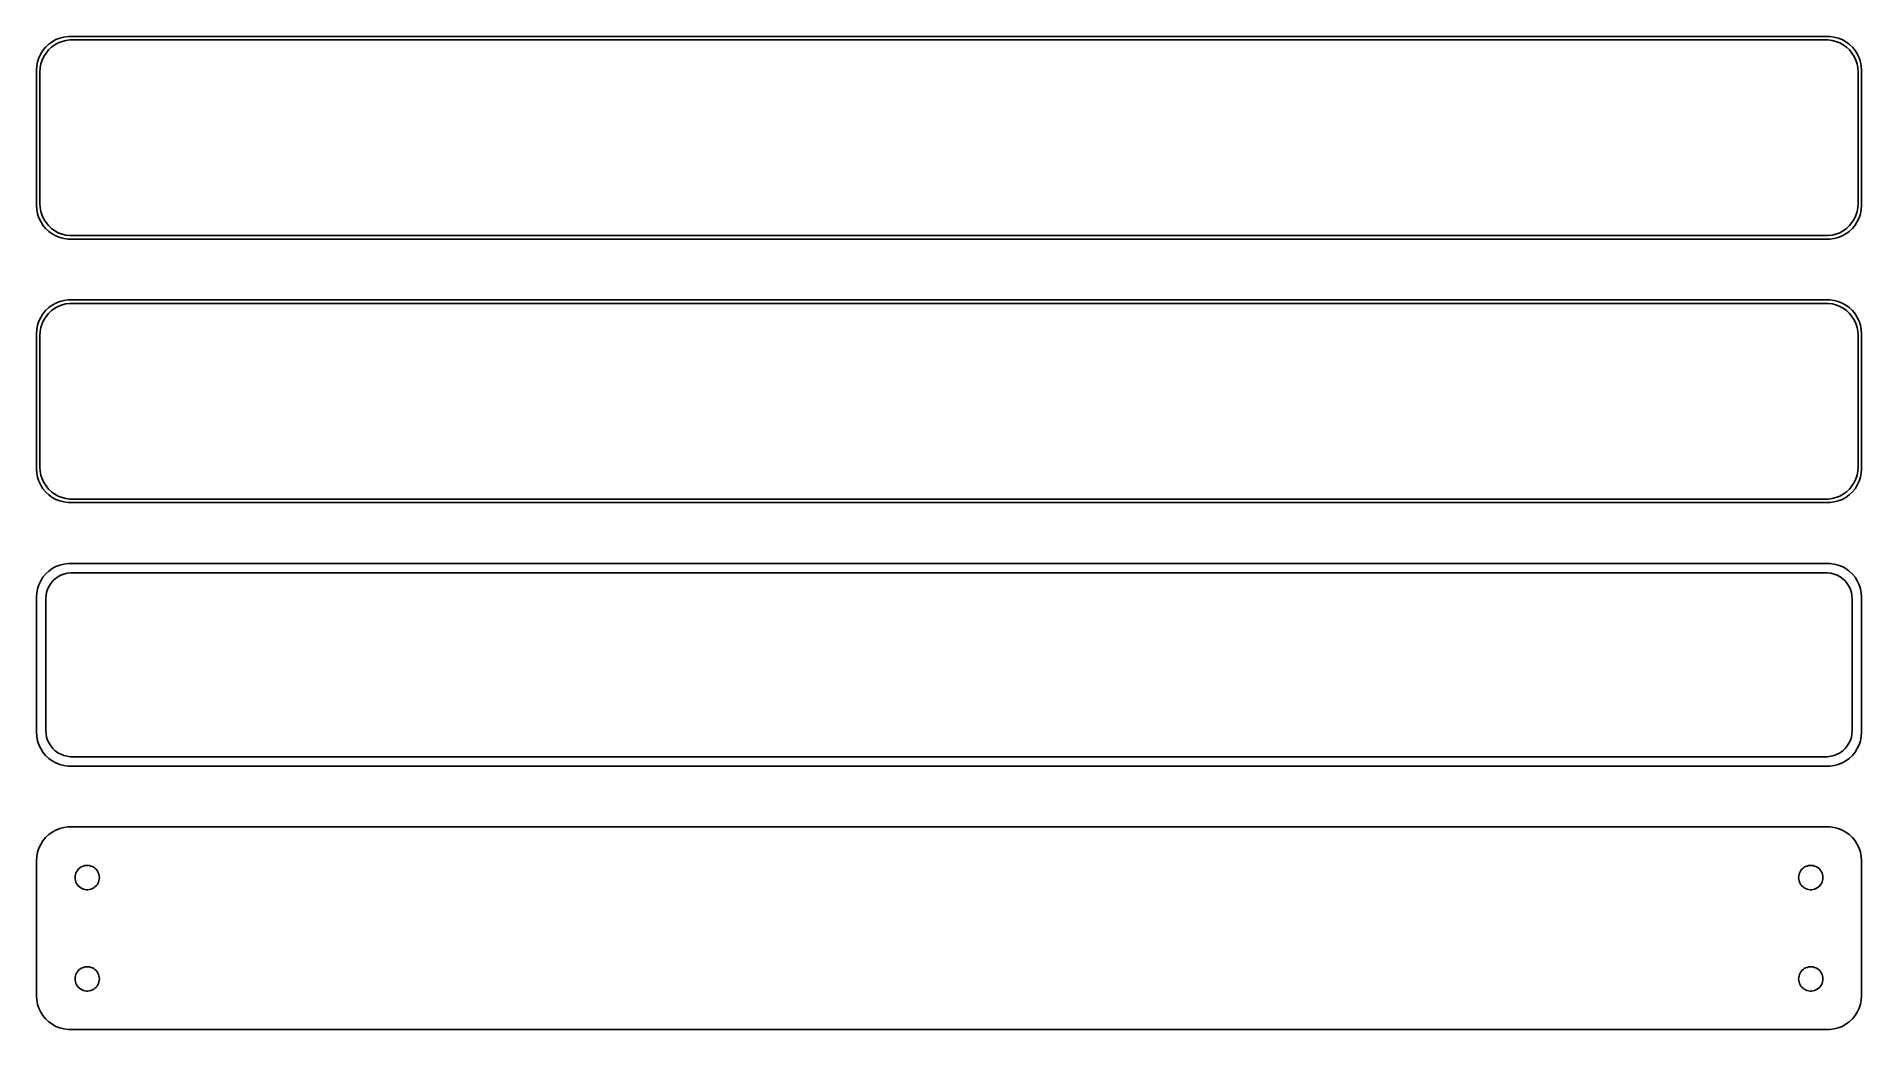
# Model space of a CAD drawing. Header units: metres. Extents: x -135 to 135, y 102 to 249.
import ezdxf

# ---------------------------------------------------------------- set-up
doc = ezdxf.new("R2010")
doc.units = ezdxf.units.M

msp = doc.modelspace()

# ---------------------------------------------------------------- linework, layer by layer
for p, q in [((-132.129, 248.524), (-132.679, 248.222)), ((-131.545, 248.755), (-132.129, 248.524)), ((-130.937, 248.911), (-131.545, 248.755)), ((-131.218, 248.268), (-130.64, 248.416)), ((-130.314, 248.99), (-130.937, 248.911)), ((-130.64, 248.416), (-130.048, 248.491)), ((130.314, 248.99), (-130.314, 248.99)), ((-130.048, 248.491), (130.048, 248.491)), ((130.048, 248.491), (130.64, 248.416)), ((130.937, 248.911), (130.314, 248.99)), ((130.64, 248.416), (131.218, 248.268)), ((131.545, 248.755), (130.937, 248.911)), ((132.129, 248.524), (131.545, 248.755)), ((132.679, 248.222), (132.129, 248.524)), ((-134.649, 245.841), (-134.843, 245.243)), ((-134.382, 246.409), (-134.649, 245.841)), ((-134.045, 246.939), (-134.382, 246.409)), ((-134.166, 245.499), (-133.912, 246.038)), ((-133.645, 247.423), (-134.045, 246.939)), ((-133.912, 246.038), (-133.593, 246.542)), ((-133.187, 247.853), (-133.645, 247.423)), ((-133.593, 246.542), (-133.213, 247.002)), ((-133.213, 247.002), (-132.778, 247.41)), ((-132.679, 248.222), (-133.187, 247.853)), ((-132.778, 247.41), (-132.295, 247.761)), ((-132.295, 247.761), (-131.772, 248.048)), ((-131.772, 248.048), (-131.218, 248.268)), ((131.218, 248.268), (131.772, 248.048)), ((131.772, 248.048), (132.295, 247.761)), ((132.295, 247.761), (132.778, 247.41)), ((133.187, 247.853), (132.679, 248.222)), ((132.778, 247.41), (133.213, 247.002)), ((133.645, 247.423), (133.187, 247.853)), ((133.213, 247.002), (133.593, 246.542)), ((133.593, 246.542), (133.912, 246.038)), ((134.045, 246.939), (133.645, 247.423)), ((133.912, 246.038), (134.166, 245.499)), ((134.382, 246.409), (134.045, 246.939)), ((134.649, 245.841), (134.382, 246.409)), ((134.843, 245.243), (134.649, 245.841)), ((-134.961, 244.627), (-135, 244)), ((-135, 244), (-135, 224)), ((-134.843, 245.243), (-134.961, 244.627)), ((-134.5, 243.75), (-134.463, 244.345)), ((-134.5, 224.25), (-134.5, 243.75)), ((-134.463, 244.345), (-134.351, 244.931)), ((-134.351, 244.931), (-134.166, 245.499)), ((134.166, 245.499), (134.351, 244.931)), ((134.351, 244.931), (134.463, 244.345)), ((134.463, 244.345), (134.5, 243.75)), ((134.5, 243.75), (134.5, 224.25)), ((134.961, 244.627), (134.843, 245.243)), ((135, 244), (134.961, 244.627)), ((135, 224), (135, 244)), ((-134.463, 223.655), (-134.5, 224.25)), ((134.5, 224.25), (134.463, 223.655)), ((-135, 224), (-134.961, 223.373)), ((-134.961, 223.373), (-134.843, 222.757)), ((-134.843, 222.757), (-134.649, 222.159)), ((-134.649, 222.159), (-134.382, 221.591)), ((-134.351, 223.069), (-134.463, 223.655)), ((-134.382, 221.591), (-134.045, 221.061)), ((-134.166, 222.501), (-134.351, 223.069)), ((-133.912, 221.962), (-134.166, 222.501)), ((-133.593, 221.458), (-133.912, 221.962)), ((-133.213, 220.998), (-133.593, 221.458)), ((133.593, 221.458), (133.213, 220.998)), ((133.912, 221.962), (133.593, 221.458)), ((134.166, 222.501), (133.912, 221.962)), ((134.045, 221.061), (134.382, 221.591)), ((134.351, 223.069), (134.166, 222.501)), ((134.463, 223.655), (134.351, 223.069)), ((134.382, 221.591), (134.649, 222.159)), ((134.649, 222.159), (134.843, 222.757)), ((134.843, 222.757), (134.961, 223.373)), ((134.961, 223.373), (135, 224)), ((-134.045, 221.061), (-133.645, 220.577)), ((-133.645, 220.577), (-133.187, 220.147)), ((-132.778, 220.59), (-133.213, 220.998)), ((-133.187, 220.147), (-132.679, 219.778)), ((-132.295, 220.239), (-132.778, 220.59)), ((-132.679, 219.778), (-132.129, 219.476)), ((-131.772, 219.952), (-132.295, 220.239)), ((-132.129, 219.476), (-131.545, 219.245)), ((-131.218, 219.732), (-131.772, 219.952)), ((-131.545, 219.245), (-130.937, 219.089)), ((-130.64, 219.584), (-131.218, 219.732)), ((-130.937, 219.089), (-130.314, 219.01)), ((-130.048, 219.509), (-130.64, 219.584)), ((-130.314, 219.01), (130.314, 219.01)), ((130.048, 219.509), (-130.048, 219.509)), ((130.64, 219.584), (130.048, 219.509)), ((130.314, 219.01), (130.937, 219.089)), ((131.218, 219.732), (130.64, 219.584)), ((130.937, 219.089), (131.545, 219.245)), ((131.772, 219.952), (131.218, 219.732)), ((131.545, 219.245), (132.129, 219.476)), ((132.295, 220.239), (131.772, 219.952)), ((132.129, 219.476), (132.679, 219.778)), ((132.778, 220.59), (132.295, 220.239)), ((132.679, 219.778), (133.187, 220.147)), ((133.213, 220.998), (132.778, 220.59)), ((133.187, 220.147), (133.645, 220.577)), ((133.645, 220.577), (134.045, 221.061)), ((-134.045, 207.939), (-134.382, 207.409)), ((-133.645, 208.423), (-134.045, 207.939)), ((-133.187, 208.853), (-133.645, 208.423)), ((-133.593, 207.542), (-133.213, 208.002)), ((-133.213, 208.002), (-132.778, 208.41)), ((-132.679, 209.222), (-133.187, 208.853)), ((-132.778, 208.41), (-132.295, 208.761)), ((-132.129, 209.524), (-132.679, 209.222)), ((-132.295, 208.761), (-131.772, 209.048)), ((-131.545, 209.755), (-132.129, 209.524)), ((-131.772, 209.048), (-131.218, 209.268)), ((-130.937, 209.911), (-131.545, 209.755)), ((-131.218, 209.268), (-130.64, 209.416)), ((-130.314, 209.99), (-130.937, 209.911)), ((-130.64, 209.416), (-130.048, 209.491)), ((130.314, 209.99), (-130.314, 209.99)), ((-130.048, 209.491), (130.048, 209.491)), ((130.048, 209.491), (130.64, 209.416)), ((130.937, 209.911), (130.314, 209.99)), ((130.64, 209.416), (131.218, 209.268)), ((131.545, 209.755), (130.937, 209.911)), ((131.218, 209.268), (131.772, 209.048)), ((132.129, 209.524), (131.545, 209.755)), ((131.772, 209.048), (132.295, 208.761)), ((132.679, 209.222), (132.129, 209.524)), ((132.295, 208.761), (132.778, 208.41)), ((133.187, 208.853), (132.679, 209.222)), ((132.778, 208.41), (133.213, 208.002)), ((133.645, 208.423), (133.187, 208.853)), ((133.213, 208.002), (133.593, 207.542)), ((134.045, 207.939), (133.645, 208.423)), ((134.382, 207.409), (134.045, 207.939)), ((-134.961, 205.627), (-135, 205)), ((-134.843, 206.243), (-134.961, 205.627)), ((-134.649, 206.841), (-134.843, 206.243)), ((-134.382, 207.409), (-134.649, 206.841)), ((-134.5, 204.75), (-134.463, 205.345)), ((-134.463, 205.345), (-134.351, 205.931)), ((-134.351, 205.931), (-134.166, 206.499)), ((-134.166, 206.499), (-133.912, 207.038)), ((-133.912, 207.038), (-133.593, 207.542)), ((133.593, 207.542), (133.912, 207.038)), ((133.912, 207.038), (134.166, 206.499)), ((134.166, 206.499), (134.351, 205.931)), ((134.351, 205.931), (134.463, 205.345)), ((134.649, 206.841), (134.382, 207.409)), ((134.463, 205.345), (134.5, 204.75)), ((134.843, 206.243), (134.649, 206.841)), ((134.961, 205.627), (134.843, 206.243)), ((135, 205), (134.961, 205.627)), ((-135, 205), (-135, 185)), ((-134.5, 185.25), (-134.5, 204.75)), ((134.5, 204.75), (134.5, 185.25)), ((135, 185), (135, 205)), ((-135, 185), (-134.961, 184.373)), ((-134.961, 184.373), (-134.843, 183.757)), ((-134.843, 183.757), (-134.649, 183.159)), ((-134.463, 184.655), (-134.5, 185.25)), ((-134.351, 184.069), (-134.463, 184.655)), ((-134.166, 183.501), (-134.351, 184.069)), ((134.351, 184.069), (134.166, 183.501)), ((134.463, 184.655), (134.351, 184.069)), ((134.5, 185.25), (134.463, 184.655)), ((134.649, 183.159), (134.843, 183.757)), ((134.843, 183.757), (134.961, 184.373)), ((134.961, 184.373), (135, 185)), ((-134.649, 183.159), (-134.382, 182.591)), ((-134.382, 182.591), (-134.045, 182.061)), ((-133.912, 182.962), (-134.166, 183.501)), ((-134.045, 182.061), (-133.645, 181.577)), ((-133.593, 182.458), (-133.912, 182.962)), ((-133.645, 181.577), (-133.187, 181.147)), ((-133.213, 181.998), (-133.593, 182.458)), ((-132.778, 181.59), (-133.213, 181.998)), ((-133.187, 181.147), (-132.679, 180.778)), ((-132.295, 181.239), (-132.778, 181.59)), ((-131.772, 180.952), (-132.295, 181.239)), ((-131.218, 180.732), (-131.772, 180.952)), ((131.772, 180.952), (131.218, 180.732)), ((132.295, 181.239), (131.772, 180.952)), ((132.778, 181.59), (132.295, 181.239)), ((132.679, 180.778), (133.187, 181.147)), ((133.213, 181.998), (132.778, 181.59)), ((133.187, 181.147), (133.645, 181.577)), ((133.593, 182.458), (133.213, 181.998)), ((133.912, 182.962), (133.593, 182.458)), ((133.645, 181.577), (134.045, 182.061)), ((134.166, 183.501), (133.912, 182.962)), ((134.045, 182.061), (134.382, 182.591)), ((134.382, 182.591), (134.649, 183.159)), ((-132.679, 180.778), (-132.129, 180.476)), ((-132.129, 180.476), (-131.545, 180.245)), ((-131.545, 180.245), (-130.937, 180.089)), ((-130.64, 180.584), (-131.218, 180.732)), ((-130.937, 180.089), (-130.314, 180.01)), ((-130.048, 180.509), (-130.64, 180.584)), ((-130.314, 180.01), (130.314, 180.01)), ((130.048, 180.509), (-130.048, 180.509)), ((130.64, 180.584), (130.048, 180.509)), ((130.314, 180.01), (130.937, 180.089)), ((131.218, 180.732), (130.64, 180.584)), ((130.937, 180.089), (131.545, 180.245)), ((131.545, 180.245), (132.129, 180.476)), ((132.129, 180.476), (132.679, 180.778)), ((-132.679, 170.222), (-133.187, 169.853)), ((-132.129, 170.524), (-132.679, 170.222)), ((-131.545, 170.755), (-132.129, 170.524)), ((-130.937, 170.911), (-131.545, 170.755)), ((-130.314, 170.99), (-130.937, 170.911)), ((130.314, 170.99), (-130.314, 170.99)), ((130.937, 170.911), (130.314, 170.99)), ((131.545, 170.755), (130.937, 170.911)), ((132.129, 170.524), (131.545, 170.755)), ((132.679, 170.222), (132.129, 170.524)), ((133.187, 169.853), (132.679, 170.222)), ((-134.649, 167.841), (-134.843, 167.243)), ((-134.382, 168.409), (-134.649, 167.841)), ((-134.045, 168.939), (-134.382, 168.409)), ((-133.645, 169.423), (-134.045, 168.939)), ((-133.187, 169.853), (-133.645, 169.423)), ((-133.348, 167.174), (-133.141, 167.614)), ((-133.141, 167.614), (-132.88, 168.024)), ((-132.88, 168.024), (-132.571, 168.399)), ((-132.571, 168.399), (-132.216, 168.731)), ((-132.216, 168.731), (-131.823, 169.017)), ((-131.823, 169.017), (-131.398, 169.251)), ((-131.398, 169.251), (-130.946, 169.43)), ((-130.946, 169.43), (-130.475, 169.551)), ((-130.475, 169.551), (-129.993, 169.612)), ((-129.993, 169.612), (129.993, 169.612)), ((129.993, 169.612), (130.475, 169.551)), ((130.475, 169.551), (130.946, 169.43)), ((130.946, 169.43), (131.398, 169.251)), ((131.398, 169.251), (131.823, 169.017)), ((131.823, 169.017), (132.216, 168.731)), ((132.216, 168.731), (132.571, 168.399)), ((132.571, 168.399), (132.88, 168.024)), ((132.88, 168.024), (133.141, 167.614)), ((133.141, 167.614), (133.348, 167.174)), ((133.645, 169.423), (133.187, 169.853)), ((134.045, 168.939), (133.645, 169.423)), ((134.382, 168.409), (134.045, 168.939)), ((134.649, 167.841), (134.382, 168.409)), ((134.843, 167.243), (134.649, 167.841)), ((-134.961, 166.627), (-135, 166)), ((-135, 166), (-135, 146)), ((-134.843, 167.243), (-134.961, 166.627)), ((-133.619, 165.75), (-133.589, 166.235)), ((-133.619, 146.25), (-133.619, 165.75)), ((-133.589, 166.235), (-133.498, 166.712)), ((-133.498, 166.712), (-133.348, 167.174)), ((133.348, 167.174), (133.498, 166.712)), ((133.498, 166.712), (133.589, 166.235)), ((133.589, 166.235), (133.619, 165.75)), ((133.619, 165.75), (133.619, 146.25)), ((134.961, 166.627), (134.843, 167.243)), ((135, 166), (134.961, 166.627)), ((135, 146), (135, 166)), ((-135, 146), (-134.961, 145.373)), ((-133.589, 145.765), (-133.619, 146.25)), ((133.619, 146.25), (133.589, 145.765)), ((134.961, 145.373), (135, 146)), ((-134.961, 145.373), (-134.843, 144.757)), ((-134.843, 144.757), (-134.649, 144.159)), ((-134.649, 144.159), (-134.382, 143.591)), ((-134.382, 143.591), (-134.045, 143.061)), ((-133.498, 145.288), (-133.589, 145.765)), ((-133.348, 144.826), (-133.498, 145.288)), ((-133.141, 144.386), (-133.348, 144.826)), ((-132.88, 143.976), (-133.141, 144.386)), ((-132.571, 143.601), (-132.88, 143.976)), ((-132.216, 143.269), (-132.571, 143.601)), ((-131.823, 142.983), (-132.216, 143.269)), ((132.216, 143.269), (131.823, 142.983)), ((132.571, 143.601), (132.216, 143.269)), ((132.88, 143.976), (132.571, 143.601)), ((133.141, 144.386), (132.88, 143.976)), ((133.348, 144.826), (133.141, 144.386)), ((133.498, 145.288), (133.348, 144.826)), ((133.589, 145.765), (133.498, 145.288)), ((134.045, 143.061), (134.382, 143.591)), ((134.382, 143.591), (134.649, 144.159)), ((134.649, 144.159), (134.843, 144.757)), ((134.843, 144.757), (134.961, 145.373)), ((-134.045, 143.061), (-133.645, 142.577)), ((-133.645, 142.577), (-133.187, 142.147)), ((-133.187, 142.147), (-132.679, 141.778)), ((-132.679, 141.778), (-132.129, 141.476)), ((-132.129, 141.476), (-131.545, 141.245)), ((-131.398, 142.749), (-131.823, 142.983)), ((-131.545, 141.245), (-130.937, 141.089)), ((-130.946, 142.57), (-131.398, 142.749)), ((-130.475, 142.449), (-130.946, 142.57)), ((-130.937, 141.089), (-130.314, 141.01)), ((-129.993, 142.388), (-130.475, 142.449)), ((-130.314, 141.01), (130.314, 141.01)), ((129.993, 142.388), (-129.993, 142.388)), ((130.475, 142.449), (129.993, 142.388)), ((130.314, 141.01), (130.937, 141.089)), ((130.946, 142.57), (130.475, 142.449)), ((130.937, 141.089), (131.545, 141.245)), ((131.398, 142.749), (130.946, 142.57)), ((131.823, 142.983), (131.398, 142.749)), ((131.545, 141.245), (132.129, 141.476)), ((132.129, 141.476), (132.679, 141.778)), ((132.679, 141.778), (133.187, 142.147)), ((133.187, 142.147), (133.645, 142.577)), ((133.645, 142.577), (134.045, 143.061)), ((-134.045, 129.939), (-134.382, 129.409)), ((-133.645, 130.423), (-134.045, 129.939)), ((-133.187, 130.853), (-133.645, 130.423)), ((-132.679, 131.222), (-133.187, 130.853)), ((-132.129, 131.524), (-132.679, 131.222)), ((-131.545, 131.755), (-132.129, 131.524)), ((-130.937, 131.911), (-131.545, 131.755)), ((-130.314, 131.99), (-130.937, 131.911)), ((130.314, 131.99), (-130.314, 131.99)), ((130.937, 131.911), (130.314, 131.99)), ((131.545, 131.755), (130.937, 131.911)), ((132.129, 131.524), (131.545, 131.755)), ((132.679, 131.222), (132.129, 131.524)), ((133.187, 130.853), (132.679, 131.222)), ((133.645, 130.423), (133.187, 130.853)), ((134.045, 129.939), (133.645, 130.423)), ((134.382, 129.409), (134.045, 129.939)), ((-134.961, 127.627), (-135, 127)), ((-135, 127), (-135, 107)), ((-134.843, 128.243), (-134.961, 127.627)), ((-134.649, 128.841), (-134.843, 128.243)), ((-134.382, 129.409), (-134.649, 128.841)), ((134.649, 128.841), (134.382, 129.409)), ((134.843, 128.243), (134.649, 128.841)), ((134.961, 127.627), (134.843, 128.243)), ((135, 127), (134.961, 127.627)), ((135, 107), (135, 127)), ((-129.3, 124.5), (-129.286, 124.726)), ((-129.286, 124.274), (-129.3, 124.5)), ((-129.286, 124.726), (-129.243, 124.948)), ((-129.243, 124.052), (-129.286, 124.274)), ((-129.243, 124.948), (-129.174, 125.163)), ((-129.174, 125.163), (-129.077, 125.367)), ((-129.077, 125.367), (-128.956, 125.558)), ((-128.956, 125.558), (-128.812, 125.732)), ((-128.812, 125.732), (-128.647, 125.887)), ((-128.647, 125.887), (-128.464, 126.02)), ((-128.464, 126.02), (-128.266, 126.129)), ((-128.266, 126.129), (-128.056, 126.212)), ((-128.056, 126.212), (-127.837, 126.268)), ((-127.837, 126.268), (-127.613, 126.296)), ((-127.613, 126.296), (-127.387, 126.296)), ((-127.387, 126.296), (-127.163, 126.268)), ((-127.163, 126.268), (-126.944, 126.212)), ((-126.944, 126.212), (-126.734, 126.129)), ((-126.734, 126.129), (-126.536, 126.02)), ((-126.536, 126.02), (-126.353, 125.887)), ((-126.353, 125.887), (-126.188, 125.732)), ((-126.188, 125.732), (-126.044, 125.558)), ((-126.044, 125.558), (-125.923, 125.367)), ((-125.923, 125.367), (-125.826, 125.163)), ((-125.826, 125.163), (-125.757, 124.948)), ((-125.757, 124.948), (-125.714, 124.726)), ((-125.714, 124.274), (-125.757, 124.052)), ((-125.714, 124.726), (-125.7, 124.5)), ((-125.7, 124.5), (-125.714, 124.274)), ((125.7, 124.5), (125.714, 124.726)), ((125.714, 124.274), (125.7, 124.5)), ((125.714, 124.726), (125.757, 124.948)), ((125.757, 124.052), (125.714, 124.274)), ((125.757, 124.948), (125.826, 125.163)), ((125.826, 125.163), (125.923, 125.367)), ((125.923, 125.367), (126.044, 125.558)), ((126.044, 125.558), (126.188, 125.732)), ((126.188, 125.732), (126.353, 125.887)), ((126.353, 125.887), (126.536, 126.02)), ((126.536, 126.02), (126.734, 126.129)), ((126.734, 126.129), (126.944, 126.212)), ((126.944, 126.212), (127.163, 126.268)), ((127.163, 126.268), (127.387, 126.296)), ((127.387, 126.296), (127.613, 126.296)), ((127.613, 126.296), (127.837, 126.268)), ((127.837, 126.268), (128.056, 126.212)), ((128.056, 126.212), (128.266, 126.129)), ((128.266, 126.129), (128.464, 126.02)), ((128.464, 126.02), (128.647, 125.887)), ((128.647, 125.887), (128.812, 125.732)), ((128.812, 125.732), (128.956, 125.558)), ((128.956, 125.558), (129.077, 125.367)), ((129.077, 125.367), (129.174, 125.163)), ((129.174, 125.163), (129.243, 124.948)), ((129.243, 124.948), (129.286, 124.726)), ((129.286, 124.274), (129.243, 124.052)), ((129.286, 124.726), (129.3, 124.5)), ((129.3, 124.5), (129.286, 124.274)), ((-129.174, 123.837), (-129.243, 124.052)), ((-129.077, 123.633), (-129.174, 123.837)), ((-128.956, 123.442), (-129.077, 123.633)), ((-128.812, 123.268), (-128.956, 123.442)), ((-128.647, 123.113), (-128.812, 123.268)), ((-128.464, 122.98), (-128.647, 123.113)), ((-128.266, 122.871), (-128.464, 122.98)), ((-128.056, 122.788), (-128.266, 122.871)), ((-127.837, 122.732), (-128.056, 122.788)), ((-127.613, 122.704), (-127.837, 122.732)), ((-127.387, 122.704), (-127.613, 122.704)), ((-127.163, 122.732), (-127.387, 122.704)), ((-126.944, 122.788), (-127.163, 122.732)), ((-126.734, 122.871), (-126.944, 122.788)), ((-126.536, 122.98), (-126.734, 122.871)), ((-126.353, 123.113), (-126.536, 122.98)), ((-126.188, 123.268), (-126.353, 123.113)), ((-126.044, 123.442), (-126.188, 123.268)), ((-125.923, 123.633), (-126.044, 123.442)), ((-125.826, 123.837), (-125.923, 123.633)), ((-125.757, 124.052), (-125.826, 123.837)), ((125.826, 123.837), (125.757, 124.052)), ((125.923, 123.633), (125.826, 123.837)), ((126.044, 123.442), (125.923, 123.633)), ((126.188, 123.268), (126.044, 123.442)), ((126.353, 123.113), (126.188, 123.268)), ((126.536, 122.98), (126.353, 123.113)), ((126.734, 122.871), (126.536, 122.98)), ((126.944, 122.788), (126.734, 122.871)), ((127.163, 122.732), (126.944, 122.788)), ((127.387, 122.704), (127.163, 122.732)), ((127.613, 122.704), (127.387, 122.704)), ((127.837, 122.732), (127.613, 122.704)), ((128.056, 122.788), (127.837, 122.732)), ((128.266, 122.871), (128.056, 122.788)), ((128.464, 122.98), (128.266, 122.871)), ((128.647, 123.113), (128.464, 122.98)), ((128.812, 123.268), (128.647, 123.113)), ((128.956, 123.442), (128.812, 123.268)), ((129.077, 123.633), (128.956, 123.442)), ((129.174, 123.837), (129.077, 123.633)), ((129.243, 124.052), (129.174, 123.837)), ((-128.956, 110.558), (-128.812, 110.732)), ((-128.812, 110.732), (-128.647, 110.887)), ((-128.647, 110.887), (-128.464, 111.02)), ((-128.464, 111.02), (-128.266, 111.129)), ((-128.266, 111.129), (-128.056, 111.212)), ((-128.056, 111.212), (-127.837, 111.268)), ((-127.837, 111.268), (-127.613, 111.296)), ((-127.613, 111.296), (-127.387, 111.296)), ((-127.387, 111.296), (-127.163, 111.268)), ((-127.163, 111.268), (-126.944, 111.212)), ((-126.944, 111.212), (-126.734, 111.129)), ((-126.734, 111.129), (-126.536, 111.02)), ((-126.536, 111.02), (-126.353, 110.887)), ((-126.353, 110.887), (-126.188, 110.732)), ((-126.188, 110.732), (-126.044, 110.558)), ((126.044, 110.558), (126.188, 110.732)), ((126.188, 110.732), (126.353, 110.887)), ((126.353, 110.887), (126.536, 111.02)), ((126.536, 111.02), (126.734, 111.129)), ((126.734, 111.129), (126.944, 111.212)), ((126.944, 111.212), (127.163, 111.268)), ((127.163, 111.268), (127.387, 111.296)), ((127.387, 111.296), (127.613, 111.296)), ((127.613, 111.296), (127.837, 111.268)), ((127.837, 111.268), (128.056, 111.212)), ((128.056, 111.212), (128.266, 111.129)), ((128.266, 111.129), (128.464, 111.02)), ((128.464, 111.02), (128.647, 110.887)), ((128.647, 110.887), (128.812, 110.732)), ((128.812, 110.732), (128.956, 110.558)), ((-129.3, 109.5), (-129.286, 109.726)), ((-129.286, 109.274), (-129.3, 109.5)), ((-129.286, 109.726), (-129.243, 109.948)), ((-129.243, 109.052), (-129.286, 109.274)), ((-129.243, 109.948), (-129.174, 110.163)), ((-129.174, 108.837), (-129.243, 109.052)), ((-129.174, 110.163), (-129.077, 110.367)), ((-129.077, 108.633), (-129.174, 108.837)), ((-129.077, 110.367), (-128.956, 110.558)), ((-128.956, 108.442), (-129.077, 108.633)), ((-128.812, 108.268), (-128.956, 108.442)), ((-128.647, 108.113), (-128.812, 108.268)), ((-128.464, 107.98), (-128.647, 108.113)), ((-126.353, 108.113), (-126.536, 107.98)), ((-126.188, 108.268), (-126.353, 108.113)), ((-126.044, 108.442), (-126.188, 108.268)), ((-126.044, 110.558), (-125.923, 110.367)), ((-125.923, 108.633), (-126.044, 108.442)), ((-125.923, 110.367), (-125.826, 110.163)), ((-125.826, 108.837), (-125.923, 108.633)), ((-125.826, 110.163), (-125.757, 109.948)), ((-125.757, 109.052), (-125.826, 108.837)), ((-125.757, 109.948), (-125.714, 109.726)), ((-125.714, 109.274), (-125.757, 109.052)), ((-125.714, 109.726), (-125.7, 109.5)), ((-125.7, 109.5), (-125.714, 109.274)), ((125.7, 109.5), (125.714, 109.726)), ((125.714, 109.274), (125.7, 109.5)), ((125.714, 109.726), (125.757, 109.948)), ((125.757, 109.052), (125.714, 109.274)), ((125.757, 109.948), (125.826, 110.163)), ((125.826, 108.837), (125.757, 109.052)), ((125.826, 110.163), (125.923, 110.367)), ((125.923, 108.633), (125.826, 108.837)), ((125.923, 110.367), (126.044, 110.558)), ((126.044, 108.442), (125.923, 108.633)), ((126.188, 108.268), (126.044, 108.442)), ((126.353, 108.113), (126.188, 108.268)), ((126.536, 107.98), (126.353, 108.113)), ((128.647, 108.113), (128.464, 107.98)), ((128.812, 108.268), (128.647, 108.113)), ((128.956, 108.442), (128.812, 108.268)), ((128.956, 110.558), (129.077, 110.367)), ((129.077, 108.633), (128.956, 108.442)), ((129.077, 110.367), (129.174, 110.163)), ((129.174, 108.837), (129.077, 108.633)), ((129.174, 110.163), (129.243, 109.948)), ((129.243, 109.052), (129.174, 108.837)), ((129.243, 109.948), (129.286, 109.726)), ((129.286, 109.274), (129.243, 109.052)), ((129.286, 109.726), (129.3, 109.5)), ((129.3, 109.5), (129.286, 109.274)), ((-135, 107), (-134.961, 106.373)), ((-134.961, 106.373), (-134.843, 105.757)), ((-134.843, 105.757), (-134.649, 105.159)), ((-128.266, 107.871), (-128.464, 107.98)), ((-128.056, 107.788), (-128.266, 107.871)), ((-127.837, 107.732), (-128.056, 107.788)), ((-127.613, 107.704), (-127.837, 107.732)), ((-127.387, 107.704), (-127.613, 107.704)), ((-127.163, 107.732), (-127.387, 107.704)), ((-126.944, 107.788), (-127.163, 107.732)), ((-126.734, 107.871), (-126.944, 107.788)), ((-126.536, 107.98), (-126.734, 107.871)), ((126.734, 107.871), (126.536, 107.98)), ((126.944, 107.788), (126.734, 107.871)), ((127.163, 107.732), (126.944, 107.788)), ((127.387, 107.704), (127.163, 107.732)), ((127.613, 107.704), (127.387, 107.704)), ((127.837, 107.732), (127.613, 107.704)), ((128.056, 107.788), (127.837, 107.732)), ((128.266, 107.871), (128.056, 107.788)), ((128.464, 107.98), (128.266, 107.871)), ((134.649, 105.159), (134.843, 105.757)), ((134.843, 105.757), (134.961, 106.373)), ((134.961, 106.373), (135, 107)), ((-134.649, 105.159), (-134.382, 104.591)), ((-134.382, 104.591), (-134.045, 104.061)), ((-134.045, 104.061), (-133.645, 103.577)), ((-133.645, 103.577), (-133.187, 103.147)), ((-133.187, 103.147), (-132.679, 102.778)), ((-132.679, 102.778), (-132.129, 102.476)), ((132.129, 102.476), (132.679, 102.778)), ((132.679, 102.778), (133.187, 103.147)), ((133.187, 103.147), (133.645, 103.577)), ((133.645, 103.577), (134.045, 104.061)), ((134.045, 104.061), (134.382, 104.591)), ((134.382, 104.591), (134.649, 105.159)), ((-132.129, 102.476), (-131.545, 102.245)), ((-131.545, 102.245), (-130.937, 102.089)), ((-130.937, 102.089), (-130.314, 102.01)), ((-130.314, 102.01), (130.314, 102.01)), ((130.314, 102.01), (130.937, 102.089)), ((130.937, 102.089), (131.545, 102.245)), ((131.545, 102.245), (132.129, 102.476))]:
    msp.add_line(p, q)

doc.saveas('drawing.dxf')
